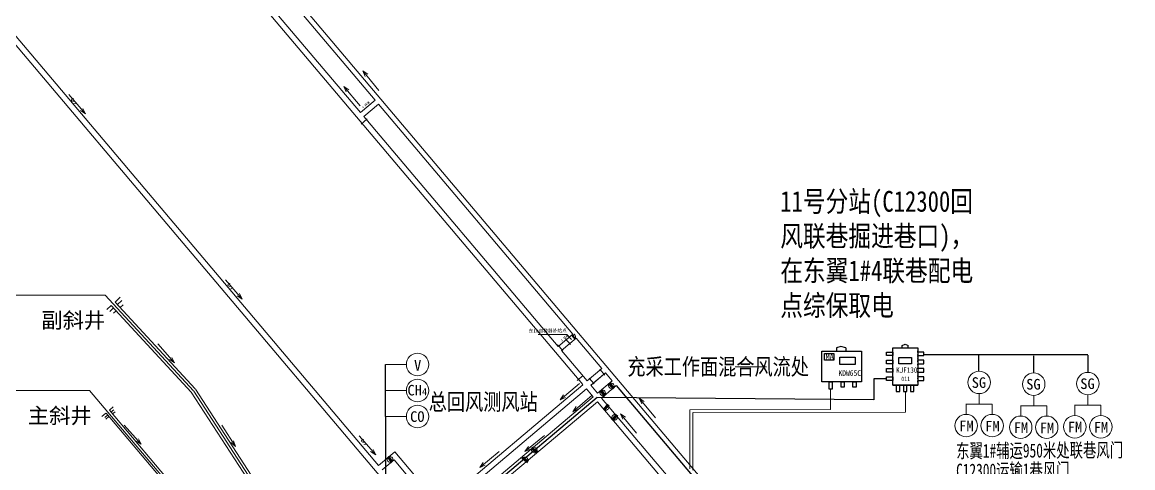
# Model space of a CAD drawing. Header units: millimetres. Extents: x 2501 to 6983, y 1724 to 12691.
# Drawn here: x 4217 to 5284, y 10992 to 11420 of the extents above; entities that cross this region are included whole.
import ezdxf
from ezdxf.enums import TextEntityAlignment as Align

# ---------------------------------------------------------------- set-up
doc = ezdxf.new("R2010")
doc.units = ezdxf.units.MM
doc.linetypes.add('2X0_5', pattern=[2.5, 2, -0.5])
doc.linetypes.add('CONTINOUS', pattern=[0])
for name, color, linetype in [('4、10月', 131, 'Continuous'), ('hyh井田开拓巷道', 7, 'Continuous'), ('JMD', 6, 'Continuous'), ('TK', 7, 'Continuous'), ('通风系统', 7, 'Continuous'), ('风流', 7, 'Continuous')]:
    doc.layers.add(name, color=color, linetype=linetype)
doc.layers.add('井下工业网光缆', color=5, linetype='Continuous', lineweight=30)
doc.styles.get("Standard").update_dxf_attribs({"font": 'arial.ttf'})
doc.styles.add('宋体', font='', dxfattribs={"height": 2})
doc.styles.add('新宋体', font='', dxfattribs={"width": 0.8})
doc.styles.get('宋体').set_extended_font_data('SimSun')
doc.styles.get('新宋体').set_extended_font_data('NSimSun')

# ---------------------------------------------------------------- blocks, each defined once
blk = doc.blocks.new('系统底图')
at = {"layer": 'JMD', "linetype": 'Continuous', "lineweight": 20}
blk.add_hatch(color=30, dxfattribs=at).paths.add_polyline_path([(408386.3, 4257334.6), (408386.6, 4257334.9), (408383.9, 4257338.3), (408383.6, 4257338)])
at = {"lineweight": 20}
for p, q in [((408394.1, 4257290.9, 2850.7), (407562.8, 4258274.9, 2952.4)), ((408213.1, 4257186.4, 1960.2), (407401.6, 4258146.9, 1960.2)), ((408197.7, 4257213.1, 3187.2), (407409, 4258146.6, 3251.9)), ((407903.6, 4257916.3, 1961.2), (409038.8, 4256572.6, 1961.2)), ((408194.4, 4257564.4, 3185.6), (407995.3, 4257800, 3132.1)), ((408180.3, 4257552.5, 3167.1), (407981.2, 4257788.1, 3075.3)), ((408194.4, 4257564.4, 3134.2), (408180.3, 4257552.5, 3254.9)), ((408197.6, 4257560.5, 3134.2), (408183.5, 4257548.6, 3254.9)), ((408197.6, 4257560.5, 3134.2), (408384.5, 4257339.3, 3133.8)), ((408370.4, 4257327.4, 3254.8), (408183.5, 4257548.6, 3253.9)), ((408370.4, 4257327.4, 3255.8), (408384.5, 4257339.3, 3255.8)), ((408373.7, 4257323.6, 3255.8), (408387.8, 4257335.5, 3255.8)), ((408387.8, 4257335.5, 3133.8), (408412.3, 4257306.4, 3133.7)), ((408398.3, 4257294.5, 3196), (408373.7, 4257323.6, 3247.9)), ((408415.9, 4257302.2, -64218.5), (408422.3, 4257294.5, -64218.5)), ((408404.1, 4257279.1, 2849.5), (408397.6, 4257286.7, 2850.3)), ((408408.2, 4257282.6, -64184.1), (408401.8, 4257290.2, -64170.4)), ((408475.5, 4257194.6, 2840.8), (408408.1, 4257274.2, 2849))]:
    blk.add_line(p, q, dxfattribs=at)
at = {"color": 1, "lineweight": 20}
for p, q in [((408186.7, 4257546.4, -27.4), (408181.2, 4257541.4, 34.5)), ((408382.2, 4257329.4, 3230.2), (408377.3, 4257335, 3292.1)), ((408374.8, 4257323.6, 3230.2), (408369.9, 4257329.1, 3292.1)), ((408415.3, 4257300, -61.9), (408410.4, 4257305.6)), ((408394.3, 4257299.8, -27.4), (408388.8, 4257294.8, 34.5)), ((408405, 4257291.6, -61.9), (408400.1, 4257297.1))]:
    blk.add_line(p, q, dxfattribs=at)
at = {"lineweight": 20, "ltscale": 5}
for p, q in [((407936.5, 4257363, 3261.2), (407940.8, 4257366.9, 3261.2)), ((407936.5, 4257363, 3261.2), (407940.8, 4257366.9, 3261.2)), ((407943, 4257364.6, 3261.2), (407939.4, 4257361.3, 3261.2)), ((407945.5, 4257361.9, 3261.2), (407943.1, 4257359.6, 3261.2)), ((407935.7, 4257263.4, 3261.2), (407931.9, 4257260.2, 3261.2)), ((407938.6, 4257260.1, 3261.2), (407935.6, 4257257.6, 3261.2)), ((407939, 4257266.2, 3261.2), (407942.8, 4257269.4, 3261.2)), ((407942, 4257262.7, 3261.2), (407944.5, 4257264.8, 3261.2))]:
    blk.add_line(p, q, dxfattribs=at)
at = {"lineweight": 20, "ltscale": 0.005}
for p, q in [((407936.5, 4257363, 3261.2), (407940.8, 4257366.9, 3261.2)), ((407944.5, 4257370.3, 3261.2), (407949.5, 4257375, 3261.2)), ((407946.8, 4257367.8, 3261.2), (407951.1, 4257371.8, 3261.2)), ((407949.4, 4257365, 3261.2), (407952.2, 4257367.6, 3261.2)), ((407943, 4257364.6, 3261.2), (407939.4, 4257361.3, 3261.2)), ((407945.5, 4257361.9, 3261.2), (407943.1, 4257359.6, 3261.2)), ((407935.7, 4257263.4, 3261.2), (407931.9, 4257260.2, 3261.2)), ((407937.3, 4257261.6, 3261.2), (407934.6, 4257259.4, 3261.2)), ((407938.6, 4257260.1, 3261.2), (407935.6, 4257257.6, 3261.2)), ((407939, 4257266.2, 3261.2), (407942.8, 4257269.4, 3261.2)), ((407940.5, 4257264.4, 3261.2), (407943.2, 4257266.6, 3261.2)), ((407942, 4257262.7, 3261.2), (407944.5, 4257264.8, 3261.2))]:
    blk.add_line(p, q, dxfattribs=at)
at = {"color": 30, "lineweight": 20, "ltscale": 0.5}
for p, q in [((408419.4, 4257292.1, 2850.7), (408423.9, 4257287.2, 2850.7)), ((408420, 4257292.7, 2850.7), (408424.6, 4257287.8, 2850.7)), ((408410.5, 4257284.8, 2850.7), (408414.8, 4257279.6, 2850.7)), ((408411.2, 4257285.4, 2850.7), (408415.4, 4257280.2, 2850.7)), ((408411.9, 4257285.9, 2850.7), (408416.1, 4257280.7, 2850.7)), ((408418.7, 4257291.5, 2850.7), (408423.3, 4257286.6, 2850.7)), ((408418, 4257272.1, 2850.7), (408413.5, 4257267.3, 2850.7)), ((408418.7, 4257271.6, 2850.7), (408414.1, 4257266.7, 2850.7)), ((408419.3, 4257271, 2850.7), (408414.8, 4257266.1, 2850.7)), ((408426.3, 4257262.3, 2850.7), (408421.7, 4257257.4, 2850.7)), ((408426.9, 4257261.7, 2850.7), (408422.4, 4257256.8, 2850.7)), ((408427.6, 4257261.1, 2850.7), (408423, 4257256.2, 2850.7)), ((408344.2, 4257229.2, 2850.7), (408349.6, 4257225.2, 2850.7)), ((408344.7, 4257229.9, 2850.7), (408350.1, 4257225.9, 2850.7)), ((408345.2, 4257230.6, 2850.7), (408350.6, 4257226.7, 2850.7)), ((408210.1, 4257215.8, 2850.7), (408206.2, 4257221.2, 2850.7)), ((408210.8, 4257216.3, 2850.7), (408206.9, 4257221.7, 2850.7)), ((408211.5, 4257216.8, 2850.7), (408207.6, 4257222.2, 2850.7)), ((408335.4, 4257219.7, 2850.7), (408340.8, 4257215.8, 2850.7)), ((408335.9, 4257220.5, 2850.7), (408341.3, 4257216.5, 2850.7)), ((408336.4, 4257221.2, 2850.7), (408341.9, 4257217.2, 2850.7))]:
    blk.add_line(p, q, dxfattribs=at)
at = {"linetype": 'CONTINOUS', "lineweight": 20}
for p, q in [((408402, 4257290.4, -63969), (408401.8, 4257290.2, -63969)), ((408408.2, 4257282.6, -61431.2), (408401.8, 4257290.2, -63969)), ((408571.7, 4257089.2, 2829.5), (408412.1, 4257278, -59895.2))]:
    blk.add_line(p, q, dxfattribs=at)
blk.add_line((408426.2, 4257289.9, -64091), (408730.6, 4256929.7, 2540.8))
at = {"color": 0, "lineweight": 20, "ltscale": 0.5}
for p, q in [((408213.3, 4257226.3, 1485.5), (408197.7, 4257213, 2850.8)), ((408212.7, 4257218.5, 1851.8), (408201.2, 4257208.8, 2850.8)), ((408251.9, 4257172, 2791.4), (408212.7, 4257218.5, 2949.8)), ((408256.8, 4257174.8, 2792.3), (408213.3, 4257226.3, 2792.3))]:
    blk.add_line(p, q, dxfattribs=at)
at = {"lineweight": 20, "elevation": -63969}
for points in [[(408412.3, 4257306.4), (408398.3, 4257294.5)], [(408415.9, 4257302.2), (408401.8, 4257290.2)], [(408415.9, 4257302.2), (408402, 4257290.4)]]:
    blk.add_lwpolyline(points, dxfattribs=at)
at = {"color": 0, "lineweight": 20}
for points, elevation in [([(408422.3, 4257294.5), (408408.2, 4257282.6)], -62635.6), ([(408426.2, 4257289.9), (408412.1, 4257278)], -64091), ([(408404.1, 4257279.1), (408295.2, 4257187.1)], 2850.7), ([(408408.1, 4257274.2), (408299.4, 4257182.7)], 1395.3)]:
    blk.add_lwpolyline(points, dxfattribs=dict(at, elevation=elevation))
at = {"color": 30, "lineweight": 20, "ltscale": 0.5}
for centre, radius, start, end in [((408421.2, 4257289.3, 2850.7), 3.14, 339.5293, 106.5869), ((408413.7, 4257283.2, 2850.7), 3.13, 155.2768, 283.0868), ((408412.8, 4257282.5, 2850.7), 3.14, 335.653, 102.7106), ((408421.9, 4257290.1, 2850.7), 3.13, 159.1531, 286.963), ((408416.1, 4257269.5, 2850.7), 3.14, 253.4695, 20.5271), ((408425.1, 4257259, 2850.7), 3.13, 73.0933, 200.9033), ((408424.3, 4257259.7, 2850.7), 3.14, 253.4695, 20.5271), ((408347.6, 4257228.4, 2850.7), 3.13, 170.2536, 298.0636), ((408347, 4257227.5, 2850.7), 3.14, 350.6298, 117.6874), ((408209.3, 4257219.2, 2850.7), 3.14, 152.6763, 279.7339), ((408208.5, 4257218.6, 2850.7), 3.13, 332.3001, 100.11), ((408338.2, 4257218.1, 2850.7), 3.14, 350.6298, 117.6874)]:
    blk.add_arc(centre, radius, start, end, dxfattribs=at)
at = {"layer": 'hyh井田开拓巷道', "linetype": 'ByBlock', "lineweight": 20, "ltscale": 0.5, "elevation": 2850.7}
blk.add_lwpolyline([(408394.1, 4257290.8), (408256.8, 4257174.8)], dxfattribs=at)
at = {"layer": 'hyh井田开拓巷道', "color": 0, "linetype": 'ByBlock', "lineweight": 20, "ltscale": 0.5, "elevation": 2850.7}
blk.add_lwpolyline([(408397.6, 4257286.7), (408288.2, 4257194.3)], dxfattribs=at)
blk.add_lwpolyline([(408397.6, 4257286.7), (408288.2, 4257194.3)], dxfattribs=at)
at = {"layer": 'JMD', "color": 30, "linetype": 'Continuous', "lineweight": 20}
for p, q in [((407940.8, 4257366.9, 3261.2), (408017.8, 4257283.5, 3261.2)), ((407944.5, 4257370.3, 3261.2), (408021.5, 4257286.9, 3261.2)), ((408383, 4257338, 3255.8), (408383.3, 4257337.8, 3255.8)), ((408383.3, 4257337.8, 3255.8), (408384.5, 4257338.7, 3255.8)), ((408386.3, 4257334.6, 3255.8), (408383.6, 4257338, 3255.8)), ((408386.6, 4257334.9, 3255.8), (408383.9, 4257338.3, 3255.8)), ((408384.1, 4257338, 3255.8), (408384.4, 4257338.2, 3255.8)), ((408384.5, 4257338.7, 3255.8), (408384.2, 4257339, 3255.8)), ((408387, 4257335.2, 3255.8), (408384.2, 4257338.5, 3255.8)), ((408384.4, 4257337.7, 3255.8), (408384.7, 4257337.9, 3255.8)), ((408384.6, 4257337.4, 3255.8), (408384.9, 4257337.6, 3255.8)), ((408384.9, 4257337.1, 3255.8), (408385.2, 4257337.3, 3255.8)), ((408385.1, 4257336.8, 3255.8), (408385.4, 4257337, 3255.8)), ((408385.4, 4257336.5, 3255.8), (408385.7, 4257336.7, 3255.8)), ((408385.6, 4257336.2, 3255.8), (408385.9, 4257336.4, 3255.8)), ((408385.8, 4257335.9, 3255.8), (408386.2, 4257336.1, 3255.8)), ((408386.1, 4257335.6, 3255.8), (408386.4, 4257335.8, 3255.8)), ((408386.1, 4257334.4, 3255.8), (408387.3, 4257335.4, 3255.8)), ((408386.3, 4257335.3, 3255.8), (408386.6, 4257335.5, 3255.8)), ((408386.6, 4257335, 3255.8), (408386.9, 4257335.2, 3255.8)), ((408387.3, 4257335.4, 3255.8), (408387.4, 4257335.2, 3255.8)), ((408386.1, 4257334.4, 3255.8), (408386.2, 4257334.2, 3255.8)), ((408174, 4257042.8, 3261.2), (408017.8, 4257283.5, 3261.2)), ((408174, 4257042.8, 3261.2), (408017.8, 4257283.5, 3261.2)), ((408178, 4257045.8, 3261.2), (408021.8, 4257286.6, 3261.2)), ((408178, 4257045.8, 3261.2), (408021.8, 4257286.6, 3261.2)), ((407935.8, 4257263.5, 3261.2), (408357.1, 4256764.7, 3261.2)), ((407939, 4257266.2, 3261.2), (408334.8, 4256797.7, 3261.2)), ((407939, 4257266.2, 3261.2), (408334.8, 4256797.7, 3261.2))]:
    blk.add_line(p, q, dxfattribs=at)
at = {"layer": 'JMD', "color": 30, "linetype": '2X0_5', "lineweight": 20, "ltscale": 0.0001}
for p, q in [((408384.6, 4257338.1, 3255.8), (408386.2, 4257339.4, 3255.8)), ((408384.8, 4257337.8, 3255.8), (408386.4, 4257339.1, 3255.8)), ((408386.4, 4257339.1, 3255.8), (408386.2, 4257339.4, 3255.8))]:
    blk.add_line(p, q, dxfattribs=at)
blk.add_arc((408383.6, 4257337.1, 3255.8), 3.45, 332.6147, 36.0183, dxfattribs=at)
at = {"layer": 'TK', "color": 0, "lineweight": 20, "ltscale": 0.8}
for q in [(408351.1, 4257339.1, 3261.2), (408383.2, 4257334.3, 3261.2)]:
    blk.add_line((408378.6, 4257339.1, 3261.2), q, dxfattribs=at)
at = {"layer": '通风系统', "color": 1, "lineweight": 20}
for p, q in [((408391, 4257291.8), (408372.2, 4257276.3)), ((408375.5, 4257281), (408372.2, 4257276.3)), ((408372.2, 4257276.3), (408377.5, 4257278.6)), ((408403, 4257280.7), (408384.4, 4257264.8)), ((408387.6, 4257269.7), (408384.4, 4257264.8)), ((408384.4, 4257264.8), (408389.7, 4257267.3)), ((408357.2, 4257242.1), (408338.5, 4257226.5)), ((408341.8, 4257231.3), (408338.5, 4257226.5)), ((408338.5, 4257226.5), (408343.8, 4257228.9)), ((408313.7, 4257226.7), (408295, 4257211.1)), ((408298.2, 4257215.9), (408295, 4257211.1)), ((408295, 4257211.1), (408300.3, 4257213.4))]:
    blk.add_line(p, q, dxfattribs=at)
at = {"linetype": 'Continuous', "lineweight": 20, "style": '宋体'}
for s, p in [('副斜井', (407873.6, 4257345.3, 3261.2)), ('主斜井', (407860.6, 4257253.6, 3261.2))]:
    blk.add_text(s, height=15, rotation=359.9992, dxfattribs=at).set_placement(p)
at = {"color": 0, "lineweight": 20, "style": '宋体'}
blk.add_text('东1#自救器补给点', height=3.24, rotation=0.8267, dxfattribs=at).set_placement((408378.8, 4257340.4, 3255.8), align=Align.BOTTOM_RIGHT)
at = {"lineweight": 20, "ltscale": 5, "char_height": 2, "width": 13.688, "attachment_point": 1, "rotation": 40.1922, "style": '宋体'}
for s, insert in [('{\\fSimSun|b0|i0|c134|p2;4 联巷}', (408181.6, 4257557.8, 3260.9)), ('{\\fSimSun|b0|i0|c134|p2;3 联巷}', (408372.7, 4257333.8, 3262.7))]:
    blk.add_mtext(s, dxfattribs=dict(at, insert=insert))
blk = doc.blocks.new('电源箱')
at = {"layer": '4、10月', "color": 1}
for points in [[(402048.5, 4247528), (402057.5, 4247528), (402057.5, 4247521.6), (402048.5, 4247521.6)], [(402063.4, 4247524.3), (402078.1, 4247524.3), (402078.1, 4247517.3), (402063.4, 4247517.3)]]:
    blk.add_lwpolyline(points, close=True, dxfattribs=at)
at = {"layer": '井下工业网光缆', "color": 4, "lineweight": 30}
for p, q in [((402064.1, 4247534.6), (402059.9, 4247533.4)), ((402059.9, 4247533.4), (402059.9, 4247530.3)), ((402069, 4247533.4), (402064.1, 4247534.6)), ((402069, 4247533.4), (402069, 4247530.3))]:
    blk.add_line(p, q, dxfattribs=at)
for points in [[(402046, 4247530.2), (402084.2, 4247530.2), (402084.2, 4247500.6), (402046, 4247500.6)], [(402052.9, 4247500.6), (402055.9, 4247500.6), (402055.9, 4247493.5), (402052.9, 4247493.5)], [(402064.6, 4247500.6), (402067.5, 4247500.6), (402067.5, 4247495.5), (402064.6, 4247495.5)], [(402075.9, 4247500.6), (402078.9, 4247500.6), (402078.9, 4247495.4), (402075.9, 4247495.4)]]:
    blk.add_lwpolyline(points, close=True, dxfattribs=at)
at = {"layer": '4、10月', "color": 1, "insert": (402049.5, 4247527.3), "char_height": 5.054, "width": 4.044, "attachment_point": 1, "style": '宋体'}
blk.add_mtext('{\\fFangSong|b0|i0|c134|p49;MA}', dxfattribs=at)
at = {"layer": '井下工业网光缆', "color": 4, "lineweight": 30, "style": '新宋体', "width": 0.8}
blk.add_text('KDW65C', height=5.53, dxfattribs=at).set_placement((402062, 4247506.3))
blk = doc.blocks.new('安全监控分站')
at = {"layer": '4、10月', "color": 1}
blk.add_lwpolyline([(402267.1, 4250591.9), (402279.1, 4250591.9), (402279.1, 4250585.9), (402267.1, 4250585.9)], close=True, dxfattribs=at)
at = {"layer": '井下工业网光缆', "color": 4, "lineweight": 30}
for p, q in [((402270.1, 4250603.6), (402273.1, 4250604.8)), ((402270.1, 4250601.2), (402270.1, 4250603.6)), ((402273.1, 4250604.8), (402276.1, 4250603.6)), ((402276.1, 4250601.2), (402276.1, 4250603.6)), ((402261.1, 4250565.2), (402285.1, 4250565.2))]:
    blk.add_line(p, q, dxfattribs=at)
for points in [[(402255.1, 4250593.9), (402255.1, 4250597.2), (402261.1, 4250597.2), (402261.1, 4250593.9)], [(402261.1, 4250601.2), (402285.1, 4250601.2), (402285.1, 4250565.2), (402261.1, 4250565.2)], [(402291.1, 4250593.9), (402291.1, 4250597.2), (402285.1, 4250597.2), (402285.1, 4250593.9)], [(402255.1, 4250585.9), (402255.1, 4250589.2), (402261.1, 4250589.2), (402261.1, 4250585.9)], [(402291.1, 4250585.9), (402291.1, 4250589.2), (402285.1, 4250589.2), (402285.1, 4250585.9)], [(402255.1, 4250577.9), (402255.1, 4250581.2), (402261.1, 4250581.2), (402261.1, 4250577.9)], [(402291.1, 4250577.9), (402291.1, 4250581.2), (402285.1, 4250581.2), (402285.1, 4250577.9)], [(402255.1, 4250569.9), (402255.1, 4250573.2), (402261.1, 4250573.2), (402261.1, 4250569.9)], [(402267.8, 4250565.2), (402264.5, 4250565.2), (402264.5, 4250559.2), (402267.8, 4250559.2)], [(402274.7, 4250565.2), (402271.4, 4250565.2), (402271.4, 4250559.2), (402274.7, 4250559.2)], [(402281.5, 4250565.2), (402278.2, 4250565.2), (402278.2, 4250559.2), (402281.5, 4250559.2)], [(402291.1, 4250569.9), (402291.1, 4250573.2), (402285.1, 4250573.2), (402285.1, 4250569.9)]]:
    blk.add_lwpolyline(points, close=True, dxfattribs=at)
for p in [(402285.1, 4250597.9), (402285.1, 4250597.2), (402285.1, 4250594.6), (402285.1, 4250593.2), (402285.1, 4250591.3), (402285.1, 4250589.2), (402285.1, 4250588.1), (402285.1, 4250588), (402285.1, 4250585.2), (402285.1, 4250584.8), (402285.1, 4250581.5), (402285.1, 4250581.2), (402285.1, 4250578.3), (402285.1, 4250577.2), (402285.1, 4250575), (402285.1, 4250574.8), (402264.5, 4250565.2), (402268, 4250565.2), (402271.4, 4250565.2), (402274.8, 4250565.2), (402278.2, 4250565.2), (402281.7, 4250565.2), (402285.1, 4250573.2), (402285.1, 4250571.7), (402285.1, 4250569.2), (402285.1, 4250568.4)]:
    blk.add_point(p, dxfattribs=at)
at = {"layer": '井下工业网光缆', "color": 4, "lineweight": 30, "style": '新宋体', "width": 0.8}
blk.add_text('KJF130', height=5.22, dxfattribs=at).set_placement((402264.4, 4250577.2))

msp = doc.modelspace()

# ---------------------------------------------------------------- linework, layer by layer
for p, q in [((5241.1, 11100.2), (5083.9, 11100.2)), ((5136.1, 11099.5), (5136.1, 11084.5)), ((5188.9, 11099.4, -3234.1), (5188.9, 11083.1, -3234.1)), ((5240.9, 11100, -3234.1), (5240.9, 11083.6, -3234.1)), ((4566, 11041, -4103.4), (4566, 11091, -4103.4)), ((5047.5, 11077.3), (5035.2, 11077.3)), ((5035.2, 11077.3), (5035.2, 11057.1)), ((4769.3, 11059.2, -3234.1), (4628.6, 10940.6, -3234.1)), ((5035.2, 11057.1), (4769.2, 11059.2)), ((4566, 11041, -4103.4), (4566, 11041, -4103.4)), ((4566, 11041, -4103.4), (4566, 11005.2, -4103.4)), ((4566, 11005.2, -4103.4), (4566, 10966.9, -4103.4))]:
    msp.add_line(p, q)
at = {"color": 0, "lineweight": 20}
for p, q in [((5189, 11082.9, -3234.1), (5189, 11097.9, -3234.1)), ((5241, 11083.4, -3234.1), (5241, 11098.4, -3234.1)), ((4566, 11091, -4103.4), (4586, 11091, -4103.4)), ((4902.2, 11088.6, -3234.1), (4932.2, 11088.6, -3234.1)), ((4566, 11066, -4103.4), (4586, 11066, -4103.4)), ((5136.6, 11053, -3234.1), (5136.6, 11063, -3234.1)), ((5189, 11051.3, -3234.1), (5189, 11061.3, -3234.1)), ((5241, 11051.9, -3234.1), (5241, 11061.9, -3234.1)), ((5124.1, 11053.3, -3234.1), (5124.1, 11043.3, -3234.1)), ((5124.1, 11053, -3234.1), (5149.1, 11053, -3234.1)), ((5149.1, 11053, -3234.1), (5149.1, 11043, -3234.1)), ((5176.5, 11051.6, -3234.1), (5176.5, 11041.6, -3234.1)), ((5176.5, 11051.3, -3234.1), (5201.5, 11051.3, -3234.1)), ((5201.5, 11051.3, -3234.1), (5201.5, 11041.3, -3234.1)), ((5228.5, 11052.2, -3234.1), (5228.5, 11042.2, -3234.1)), ((5228.5, 11051.9, -3234.1), (5253.5, 11051.9, -3234.1)), ((5253.5, 11051.9, -3234.1), (5253.5, 11041.9, -3234.1)), ((4566, 11041, -4103.4), (4586, 11041, -4103.4))]:
    msp.add_line(p, q, dxfattribs=at)
at = {"color": 6, "lineweight": 20}
msp.add_line((4381.6, 11065.4, -2802.4), (4538.2, 10824, -3234.1), dxfattribs=at)
at = {"color": 1, "linetype": 'CONTINOUS', "lineweight": 20}
for p, q in [((4993.7, 11047.8, -3234.1), (4993.7, 11067.3, -3234.1)), ((4858.6, 11047.4, -3234.1), (4993.7, 11047.8, -3234.1)), ((4858.6, 10990.8, -3234.1), (4858.6, 11047.3, -3234.1))]:
    msp.add_line(p, q, dxfattribs=at)
at = {"color": 6, "linetype": 'CONTINOUS', "lineweight": 20}
for p, q in [((5065.8, 11045.1, -3234.1), (5065.8, 11064.7, -3234.1)), ((4861.3, 10989.5, -3234.1), (4861.3, 11044.6, -3234.1)), ((4861.5, 11044.9, -3234.1), (5065.8, 11045.1, -3234.1))]:
    msp.add_line(p, q, dxfattribs=at)
at = {"color": 7, "lineweight": 20}
for centre in [(4596.8, 11091, -4103.4), (5136.6, 11073.8, -3234.1), (5189, 11072.1, -3234.1), (5241, 11072.6, -3234.1), (4596.8, 11066, -4103.4), (4596.8, 11041, -4103.4), (5124.1, 11032.2, -3234.1), (5149.1, 11032.2, -3234.1), (5176.5, 11030.6, -3234.1), (5201.5, 11030.6, -3234.1), (5228.5, 11031.1, -3234.1), (5253.5, 11031.1, -3234.1)]:
    msp.add_circle(centre, 10.8, dxfattribs=at)
at = {"layer": '4、10月', "color": 6, "lineweight": 20}
for p, q in [((4296.4, 11157.7, -2802.4), (3487, 11157.7, -2802.4)), ((4296.4, 11157.7, -2802.4), (4381.3, 11065.8, -2802.4)), ((4281.4, 11066.1, -2792.8), (3362.2, 11066.1, -3234.1)), ((4281.4, 11066.1, -2792.8), (5081.8, 10118.8, -3233.1))]:
    msp.add_line(p, q, dxfattribs=at)
at = {"layer": '风流', "color": 5, "lineweight": 20}
for p, q in [((4559.6, 11354.5, -3234.1), (4544.1, 11373.3, -3234.1)), ((4544.1, 11373.3, -3234.1), (4546.4, 11368, -3234.1)), ((4548.9, 11370, -3234.1), (4544.1, 11373.3, -3234.1)), ((4541.5, 11339.6, -3234.1), (4526, 11358.4, -3234.1)), ((4526, 11358.4, -3234.1), (4528.3, 11353.1, -3234.1)), ((4530.8, 11355.1, -3234.1), (4526, 11358.4, -3234.1)), ((4347, 11110.8, -2802.4), (4363.2, 11092.6, -2802.4)), ((4358.3, 11095.7, -2802.4), (4363.2, 11092.6, -2802.4)), ((4363.2, 11092.6, -2802.4), (4360.7, 11097.8, -2802.4)), ((4825.4, 11039.8, -3234.1), (4809.9, 11058.6, -3234.1)), ((4809.9, 11058.6, -3234.1), (4812.2, 11053.3, -3234.1)), ((4814.6, 11055.3, -3234.1), (4809.9, 11058.6, -3234.1)), ((4807.3, 11024.9, -3234.1), (4791.8, 11043.7, -3234.1)), ((4791.8, 11043.7, -3234.1), (4794.1, 11038.4, -3234.1)), ((4796.6, 11040.4, -3234.1), (4791.8, 11043.7, -3234.1)), ((4314.9, 11032.5, -2802.4), (4331.1, 11014.3, -2802.4)), ((4408.5, 11032.6, -2802.4), (4421.7, 11012.1, -2802.4)), ((4326.2, 11017.4, -2802.4), (4331.1, 11014.3, -2802.4)), ((4331.1, 11014.3, -2802.4), (4328.6, 11019.5, -2802.4)), ((4421.7, 11012.1, -2802.4), (4420, 11017.6, -2802.4)), ((4417.3, 11015.9, -2802.4), (4421.7, 11012.1, -2802.4))]:
    msp.add_line(p, q, dxfattribs=at)
at = {"layer": '风流', "color": 1, "lineweight": 20}
for p, q in [((4261.7, 11350.5, -1710.5), (4277.6, 11331.9, -1710.5)), ((4277.6, 11331.9, -1710.5), (4275.1, 11337.2, -1710.5)), ((4272.7, 11335.1, -1710.5), (4277.6, 11331.9, -1710.5)), ((4412.2, 11172.4, -1710.5), (4428.1, 11153.9, -1710.5)), ((4423.3, 11157.1, -1710.5), (4428.1, 11153.9, -1710.5)), ((4428.1, 11153.9, -1710.5), (4425.7, 11159.2, -1710.5)), ((4540.6, 11022.5, -1710.5), (4556.5, 11004, -1710.5)), ((4551.6, 11007.2, -1710.5), (4556.5, 11004, -1710.5)), ((4556.5, 11004, -1710.5), (4554, 11009.3, -1710.5))]:
    msp.add_line(p, q, dxfattribs=at)

# ---------------------------------------------------------------- block references
at = {"color": 7, "lineweight": 20, "xscale": 1.000024299995857, "yscale": 1.000024299952201, "zscale": 1.00002429999995}
msp.add_blockref('系统底图', (-403648.4, -4246322.7, -6063.7), dxfattribs=at)
at = {"color": 6, "lineweight": 20}
for name, p in [('电源箱', (-397060.6, -4236426.3, -3234.1)), ('安全监控分站', (-397207.6, -4239494.2, -3234.1))]:
    msp.add_blockref(name, p, dxfattribs=at)

# ---------------------------------------------------------------- texts
at = {"color": 3, "lineweight": 20, "char_height": 10.2, "width": 16.776, "attachment_point": 1}
for s, insert in [('{\\fSimSun|b0|i0|c134|p2;V}', (4593.4, 11095.3, -4102.8)), ('{\\fSimSun|b0|i0|c134|p2;CH\\H0.7059x;4}', (4587.1, 11071.4, -4102.8)), ('{\\fSimSun|b0|i0|c134|p2;SG}', (5129.4, 11078.7, -3233.5)), ('{\\fSimSun|b0|i0|c134|p2;SG}', (5181.8, 11077.1, -3233.5)), ('{\\fSimSun|b0|i0|c134|p2;SG}', (5233.8, 11077.6, -3233.5)), ('{\\fSimSun|b0|i0|c134|p2;CO}', (4589.6, 11046, -4102.8)), ('{\\fSimSun|b0|i0|c134|p2;FM}', (5117.4, 11037, -3233.5)), ('{\\fSimSun|b0|i0|c134|p2;FM}', (5142.4, 11036.8, -3233.5)), ('{\\fSimSun|b0|i0|c134|p2;FM}', (5169.8, 11035.4, -3233.5)), ('{\\fSimSun|b0|i0|c134|p2;FM}', (5194.8, 11035.1, -3233.5)), ('{\\fSimSun|b0|i0|c134|p2;FM}', (5221.8, 11035.9, -3233.5)), ('{\\fSimSun|b0|i0|c134|p2;FM}', (5246.7, 11035.7, -3233.5))]:
    msp.add_mtext(s, dxfattribs=dict(at, insert=insert))
at = {"layer": '井下工业网光缆', "color": 1, "lineweight": 20, "style": '新宋体', "width": 0.8}
msp.add_text('011', height=4.35, dxfattribs=at).set_placement((5061.7, 11075, -3234.1))
at = {"layer": '井下工业网光缆', "color": 6, "lineweight": 20, "attachment_point": 1, "style": '新宋体'}
for s, insert, char_height, width in [('{\\C1;11号分站(C12300回风联巷掘进巷口)，在东翼1#4联巷配电点综保取电 }', (4945.4, 11257.9, -3234.1), 20, 203.786), ('{\\C0;充采工作面混合风流处}', (4798.4, 11096.9, -3234.1), 16, 280.677), ('{\\C0;总回风测风站}', (4607.5, 11063.1, -4103.4), 16, 280.677)]:
    msp.add_mtext(s, dxfattribs=dict(at, insert=insert, char_height=char_height, width=width))
at = {"layer": '井下工业网光缆', "color": 6, "lineweight": 20, "char_height": 13.451, "width": 235.969, "attachment_point": 7, "rotation": 0.3395, "style": '新宋体'}
for s, insert in [('{\\W0.7;\\C7;东翼1#辅运950米处联巷风门}', (5114.5, 10999.5, -3202)), ('{\\W0.7;\\C7;C12300运输1巷风门}', (5114.5, 10980.6, -3202))]:
    msp.add_mtext(s, dxfattribs=dict(at, insert=insert))
at = {"layer": '通风系统', "color": 1, "lineweight": 20, "char_height": 6.075, "width": 34.878, "attachment_point": 1, "rotation": 213.2578}
for insert in [(4269.5, 11342.9, -1707.4), (4420, 11164.9, -1707.4), (4548.4, 11015, -1707.4)]:
    msp.add_mtext('{\\fSimSun|b0|i0|c134|p2;S}', dxfattribs=dict(at, insert=insert))

doc.saveas('drawing.dxf')
